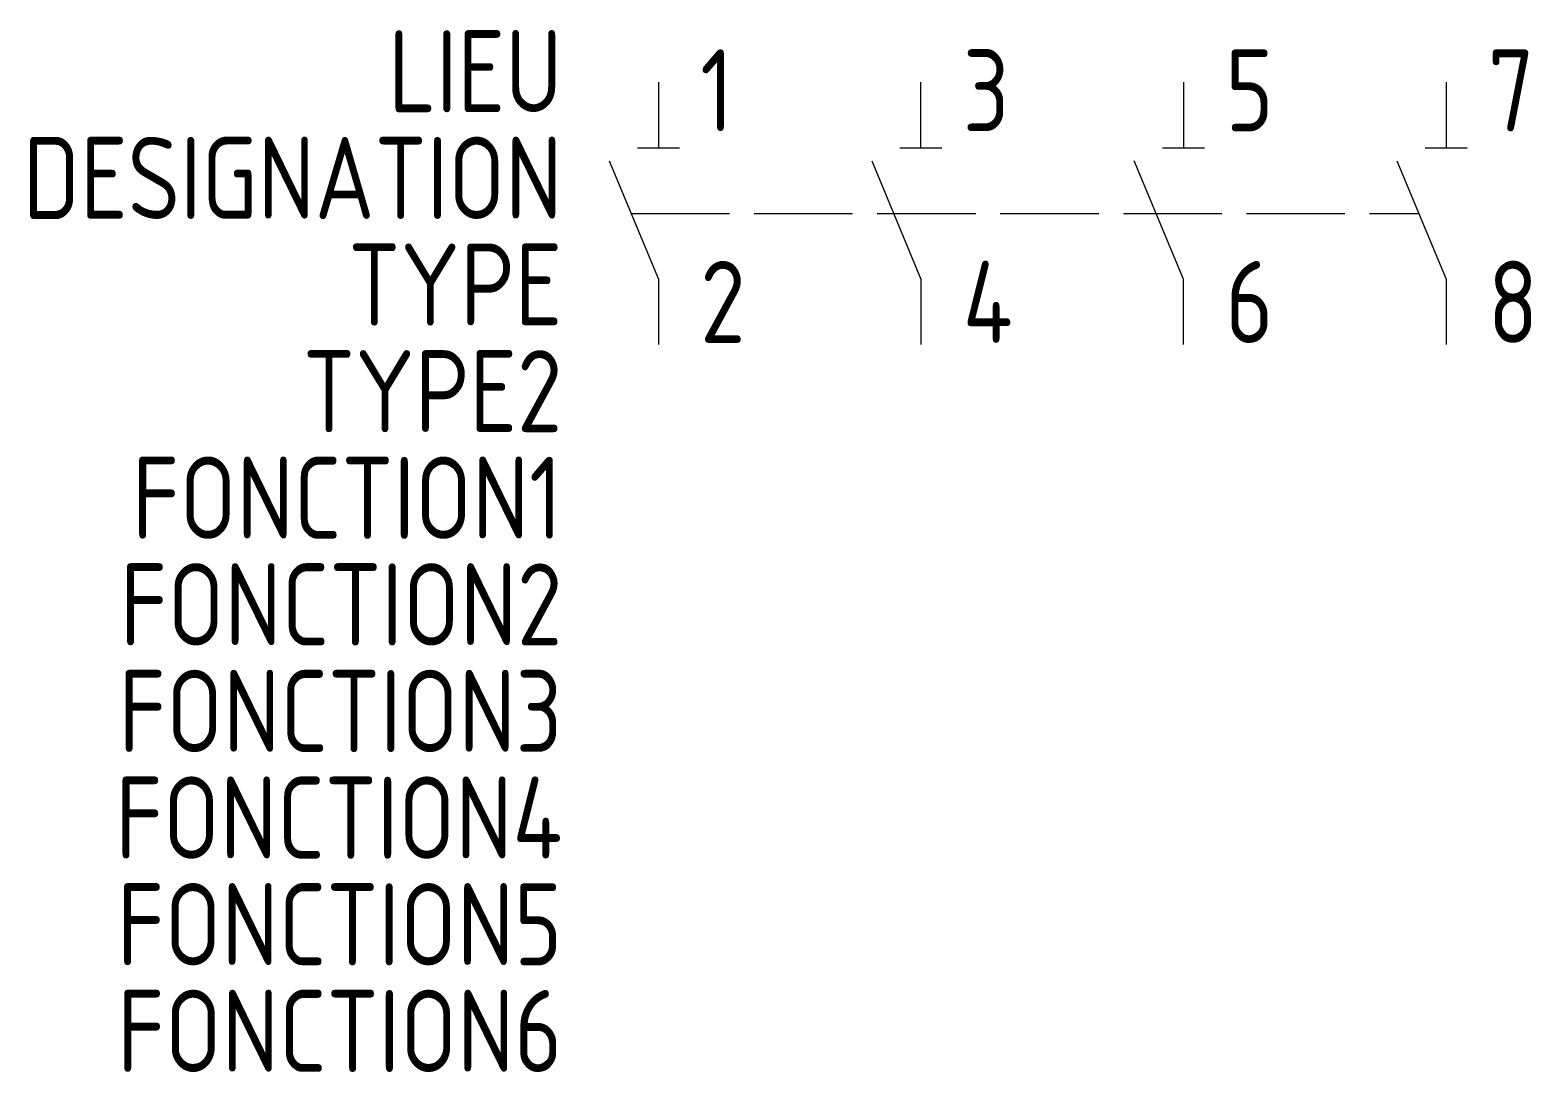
# Model space of a CAD drawing. Extents: x -1603.8 to -1558, y -909.8 to -878.
import ezdxf
from ezdxf.enums import TextEntityAlignment as Align

# ---------------------------------------------------------------- set-up
doc = ezdxf.new("R2010")
doc.units = 0
doc.linetypes.add('ACAD_ISO02W100', pattern=[15, 12, -3])
for name, color, linetype in [('SYMB_FIL', 3, 'CONTINUOUS'), ('SYMB_LIAISON', 1, 'ACAD_ISO02W100'), ('SYMB_TXT_CONTACT', 2, 'CONTINUOUS'), ('SYMB_TXT_NOM', 3, 'CONTINUOUS')]:
    doc.layers.add(name, color=color, linetype=linetype)
doc.styles.add('NET2_5', font='isocp.shx', dxfattribs={"width": 0.9, "height": 2.5})

msp = doc.modelspace()

# ---------------------------------------------------------------- linework, layer by layer
at = {"layer": 'SYMB_FIL'}
for p, q in [((-1584.634, -879.593), (-1584.634, -881.593)), ((-1576.634, -881.593), (-1576.634, -879.593)), ((-1568.634, -879.593), (-1568.634, -881.593)), ((-1560.634, -879.593), (-1560.634, -881.593)), ((-1585.274, -881.593), (-1583.994, -881.593)), ((-1577.274, -881.593), (-1575.994, -881.593)), ((-1569.274, -881.593), (-1567.994, -881.593)), ((-1561.274, -881.593), (-1559.994, -881.593)), ((-1586.134, -881.993), (-1584.634, -885.593)), ((-1578.134, -881.993), (-1576.634, -885.593)), ((-1568.634, -885.593), (-1570.134, -881.993)), ((-1562.134, -881.993), (-1560.634, -885.593)), ((-1584.634, -885.593), (-1584.634, -887.593)), ((-1576.634, -885.593), (-1576.634, -887.593)), ((-1568.634, -887.593), (-1568.634, -885.593)), ((-1560.634, -885.593), (-1560.634, -887.593))]:
    msp.add_line(p, q, dxfattribs=at)
at = {"layer": 'SYMB_LIAISON', "ltscale": 0.25}
msp.add_line((-1585.467, -883.593), (-1561.467, -883.593), dxfattribs=at)

# ---------------------------------------------------------------- texts
at = {"layer": 'SYMB_TXT_CONTACT', "style": 'NET2_5', "width": 0.9, "flags": 8}
for tag, p, s in [('1', (-1583.359, -881.093), '1'), ('3', (-1575.359, -881.093), '3'), ('5', (-1567.359, -881.093), '5'), ('7', (-1559.359, -881.093), '7'), ('2', (-1583.359, -887.542), '2'), ('4', (-1575.359, -887.542), '4'), ('6', (-1567.359, -887.542), '6'), ('8', (-1559.359, -887.542), '8')]:
    msp.add_attdef(tag, p, s, height=2.5, dxfattribs=at)
at = {"layer": 'SYMB_TXT_NOM', "style": 'NET2_5', "width": 0.9, "flags": 8}
for tag, text, p in [('LIEU', '', (-1587.56, -880.512)), ('DESIGNATION', 'Q?', (-1587.56, -883.762)), ('TYPE', '', (-1587.56, -887.012)), ('TYPE2', '', (-1587.56, -890.262)), ('FONCTION1', '', (-1587.56, -893.512)), ('FONCTION2', '', (-1587.56, -896.762)), ('FONCTION3', '', (-1587.56, -900.012)), ('FONCTION4', '', (-1587.56, -903.262)), ('FONCTION5', '', (-1587.56, -906.512)), ('FONCTION6', '', (-1587.56, -909.762))]:
    msp.add_attdef(tag, text=text, height=2.5, dxfattribs=at).set_placement(p, align=Align.RIGHT)

doc.saveas('drawing.dxf')
